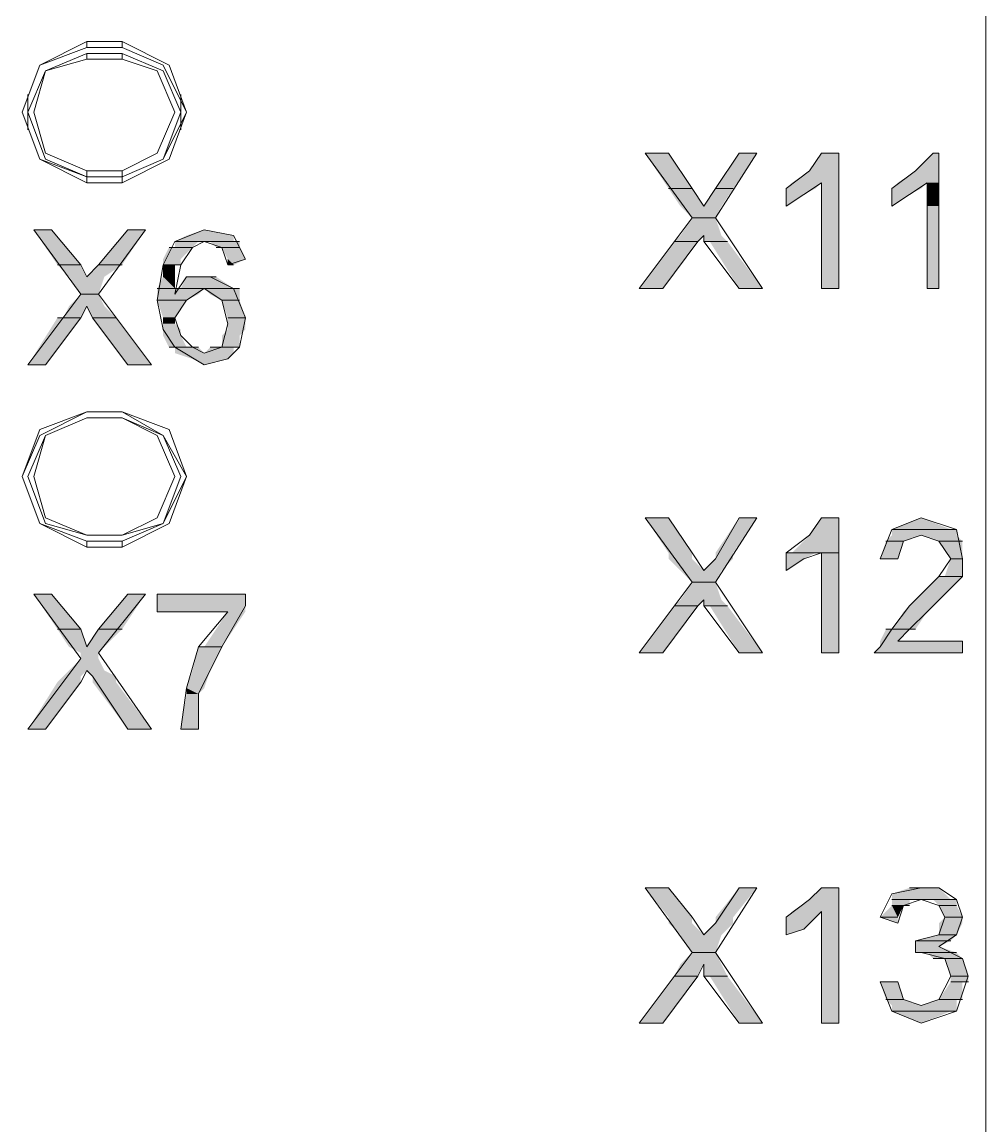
# Model space of a CAD drawing. Header units: millimetres. Extents: x -11 to 1219, y 0 to 1751.
# Drawn here: x 255.34 to 264.63, y 908.53 to 919.17 of the extents above; entities that cross this region are included whole.
import ezdxf

# ---------------------------------------------------------------- set-up
doc = ezdxf.new("R2010")
doc.units = ezdxf.units.MM
doc.header["$LTSCALE"] = 10
doc.layers.add('_MULTI_WIRE', color=9, linetype='CONTINUOUS')
doc.layers.add('PDF_Geometry', color=7, linetype='CONTINUOUS', true_color=0x151d1f)
doc.layers.add('PDF_Solid Fills', color=7, linetype='CONTINUOUS', true_color=0x070809)
doc.layers.get('_MULTI_WIRE').off()

# ---------------------------------------------------------------- blocks, each defined once
blk = doc.blocks.new('DVP-28SWS211R')
at = {"layer": 'PDF_Geometry', "color": 7, "lineweight": 9, "true_color": 0xffffff}
for p, q in [((11.783, -70.418), (11.783, -37.956)), ((2.663, -45.718), (3.116, -45.491)), ((3.116, -45.491), (3.116, -45.548)), ((3.116, -45.491), (3.456, -45.491)), ((3.456, -45.491), (3.456, -45.548)), ((3.456, -45.491), (3.909, -45.718)), ((3.116, -45.548), (2.663, -45.718)), ((2.719, -45.774), (3.116, -45.604)), ((3.456, -45.548), (3.116, -45.548)), ((3.116, -45.604), (3.116, -45.661)), ((3.116, -45.604), (3.456, -45.604)), ((3.456, -45.548), (3.852, -45.718)), ((3.456, -45.604), (3.456, -45.661)), ((3.852, -45.774), (3.456, -45.604)), ((2.493, -46.171), (2.663, -45.718)), ((2.663, -45.718), (2.493, -46.171)), ((3.116, -45.661), (2.719, -45.774)), ((3.456, -45.661), (3.116, -45.661)), ((3.796, -45.774), (3.456, -45.661)), ((3.852, -45.718), (4.079, -46.171)), ((3.909, -45.718), (4.079, -46.171)), ((2.549, -46.171), (2.719, -45.774)), ((2.719, -45.774), (2.606, -46.171)), ((3.966, -46.171), (3.796, -45.774)), ((4.022, -46.171), (3.852, -45.774)), ((2.549, -46.341), (2.549, -46.001)), ((4.022, -46.341), (4.022, -46.001)), ((2.663, -46.624), (2.493, -46.171)), ((2.493, -46.171), (2.663, -46.624)), ((2.719, -46.624), (2.549, -46.171)), ((2.606, -46.171), (2.719, -46.567)), ((3.796, -46.567), (3.966, -46.171)), ((4.079, -46.171), (3.852, -46.624)), ((3.852, -46.624), (4.022, -46.171)), ((4.079, -46.171), (3.909, -46.624)), ((2.719, -46.567), (3.116, -46.737)), ((3.456, -46.737), (3.796, -46.567)), ((8.498, -46.567), (8.724, -46.567)), ((8.724, -46.567), (8.498, -46.567)), ((8.724, -46.567), (8.498, -46.567)), ((8.498, -46.567), (8.951, -47.191)), ((8.951, -46.907), (8.724, -46.567)), ((9.177, -47.191), (9.574, -46.567)), ((9.404, -46.567), (9.177, -46.907)), ((9.404, -46.567), (9.574, -46.567)), ((9.574, -46.567), (9.404, -46.567)), ((9.574, -46.567), (9.404, -46.567)), ((10.197, -46.567), (10.084, -46.737)), ((10.197, -46.567), (10.367, -46.567)), ((10.367, -46.567), (10.197, -46.567)), ((10.367, -46.567), (10.197, -46.567)), ((10.367, -47.87), (10.367, -46.567)), ((11.274, -46.567), (11.104, -46.737)), ((11.274, -46.567), (11.33, -46.567)), ((11.33, -46.567), (11.274, -46.567)), ((11.33, -46.567), (11.274, -46.567)), ((11.33, -47.87), (11.33, -46.567)), ((3.116, -46.851), (2.663, -46.624)), ((2.663, -46.624), (3.116, -46.794)), ((3.116, -46.794), (2.719, -46.624)), ((3.852, -46.624), (3.456, -46.794)), ((3.909, -46.624), (3.456, -46.851)), ((3.456, -46.794), (3.852, -46.624)), ((3.116, -46.794), (3.116, -46.737)), ((3.116, -46.737), (3.456, -46.737)), ((3.116, -46.794), (3.456, -46.794)), ((3.456, -46.794), (3.116, -46.794)), ((3.116, -46.851), (3.116, -46.794)), ((3.456, -46.794), (3.456, -46.737)), ((3.456, -46.851), (3.456, -46.794)), ((10.084, -46.737), (9.857, -46.907)), ((11.104, -46.737), (10.877, -46.907)), ((3.456, -46.851), (3.116, -46.851)), ((8.724, -46.907), (8.951, -46.907)), ((8.951, -46.907), (8.724, -46.907)), ((8.724, -46.907), (8.951, -46.907)), ((8.951, -46.907), (8.724, -46.907)), ((9.064, -47.077), (8.951, -46.907)), ((9.177, -46.907), (9.064, -47.077)), ((9.177, -46.907), (9.347, -46.907)), ((9.347, -46.907), (9.177, -46.907)), ((9.177, -46.907), (9.347, -46.907)), ((9.347, -46.907), (9.177, -46.907)), ((9.857, -46.907), (9.857, -47.077)), ((10.027, -46.964), (10.197, -46.851)), ((10.197, -46.851), (10.197, -47.87)), ((10.877, -46.907), (10.877, -47.077)), ((11.047, -46.964), (11.217, -46.851)), ((11.217, -46.851), (11.217, -47.87)), ((9.857, -47.077), (10.027, -46.964)), ((10.877, -47.077), (11.047, -46.964)), ((8.951, -47.191), (8.441, -47.87)), ((8.951, -47.191), (9.177, -47.191)), ((9.177, -47.191), (8.951, -47.191)), ((8.951, -47.191), (9.177, -47.191)), ((9.177, -47.191), (8.951, -47.191)), ((9.631, -47.87), (9.177, -47.191)), ((2.606, -47.304), (2.776, -47.304)), ((2.776, -47.304), (2.606, -47.304)), ((2.776, -47.304), (2.606, -47.304)), ((2.606, -47.304), (3.059, -47.927)), ((3.059, -47.644), (2.776, -47.304)), ((3.229, -47.927), (3.682, -47.304)), ((3.512, -47.304), (3.229, -47.644)), ((3.512, -47.304), (3.682, -47.304)), ((3.682, -47.304), (3.512, -47.304)), ((3.682, -47.304), (3.512, -47.304)), ((4.249, -47.304), (3.966, -47.417)), ((4.532, -47.36), (4.249, -47.304)), ((3.966, -47.417), (3.852, -47.644)), ((3.966, -47.417), (4.192, -47.417)), ((4.192, -47.417), (3.966, -47.417)), ((3.966, -47.417), (4.249, -47.417)), ((4.192, -47.417), (3.966, -47.417)), ((4.136, -47.474), (4.249, -47.417)), ((4.249, -47.417), (4.192, -47.417)), ((4.249, -47.417), (4.589, -47.417)), ((4.589, -47.417), (4.249, -47.417)), ((4.249, -47.417), (4.589, -47.417)), ((4.589, -47.417), (4.249, -47.417)), ((4.249, -47.417), (4.419, -47.474)), ((4.645, -47.587), (4.532, -47.36)), ((8.668, -47.87), (9.008, -47.417)), ((8.781, -47.417), (9.008, -47.417)), ((9.008, -47.417), (8.781, -47.417)), ((8.781, -47.417), (9.008, -47.417)), ((9.008, -47.417), (8.781, -47.417)), ((9.008, -47.417), (9.064, -47.36)), ((9.064, -47.36), (9.064, -47.417)), ((9.064, -47.417), (9.291, -47.417)), ((9.291, -47.417), (9.064, -47.417)), ((9.064, -47.417), (9.291, -47.417)), ((9.291, -47.417), (9.064, -47.417)), ((9.064, -47.417), (9.404, -47.87)), ((3.966, -47.474), (3.909, -47.474)), ((3.909, -47.474), (4.136, -47.474)), ((4.136, -47.474), (3.966, -47.474)), ((3.966, -47.474), (4.136, -47.474)), ((4.136, -47.474), (3.966, -47.474)), ((4.022, -47.644), (4.136, -47.474)), ((4.362, -47.474), (4.589, -47.474)), ((4.589, -47.474), (4.362, -47.474)), ((4.362, -47.474), (4.589, -47.474)), ((4.589, -47.474), (4.362, -47.474)), ((4.419, -47.474), (4.475, -47.644)), ((2.833, -47.644), (3.059, -47.644)), ((3.059, -47.644), (2.833, -47.644)), ((2.833, -47.644), (3.059, -47.644)), ((3.059, -47.644), (2.833, -47.644)), ((3.116, -47.757), (3.059, -47.644)), ((3.229, -47.644), (3.116, -47.757)), ((3.229, -47.644), (3.456, -47.644)), ((3.456, -47.644), (3.229, -47.644)), ((3.229, -47.644), (3.456, -47.644)), ((3.456, -47.644), (3.229, -47.644)), ((3.852, -47.644), (3.796, -47.984)), ((3.852, -47.644), (4.022, -47.644)), ((4.022, -47.644), (3.852, -47.644)), ((3.852, -47.644), (4.022, -47.644)), ((4.022, -47.644), (3.852, -47.644)), ((3.852, -47.644), (3.966, -47.644)), ((3.966, -47.644), (3.852, -47.644)), ((3.852, -47.644), (4.022, -47.644)), ((3.966, -47.644), (3.852, -47.644)), ((4.022, -47.644), (3.966, -47.644)), ((3.966, -47.927), (4.022, -47.644)), ((4.475, -47.644), (4.645, -47.587)), ((4.475, -47.644), (4.532, -47.644)), ((4.532, -47.644), (4.475, -47.644)), ((3.852, -47.757), (3.966, -47.757)), ((3.966, -47.757), (3.852, -47.757)), ((3.852, -47.757), (3.966, -47.757)), ((3.966, -47.757), (3.852, -47.757)), ((4.079, -47.757), (3.966, -47.927)), ((4.305, -47.757), (4.079, -47.757)), ((4.079, -47.757), (4.362, -47.757)), ((4.305, -47.757), (4.079, -47.757)), ((4.362, -47.757), (4.305, -47.757)), ((4.532, -47.87), (4.305, -47.757)), ((3.796, -47.87), (3.966, -47.87)), ((3.966, -47.87), (3.796, -47.87)), ((3.796, -47.87), (3.966, -47.87)), ((3.966, -47.87), (3.796, -47.87)), ((4.022, -47.87), (3.966, -47.87)), ((3.966, -47.87), (4.589, -47.87)), ((4.589, -47.87), (4.022, -47.87)), ((4.022, -47.87), (4.589, -47.87)), ((4.589, -47.87), (4.022, -47.87)), ((4.079, -47.984), (4.249, -47.87)), ((4.249, -47.87), (4.419, -47.984)), ((4.645, -48.154), (4.532, -47.87)), ((8.441, -47.87), (8.668, -47.87)), ((8.668, -47.87), (8.441, -47.87)), ((8.441, -47.87), (8.668, -47.87)), ((9.404, -47.87), (9.631, -47.87)), ((9.631, -47.87), (9.404, -47.87)), ((9.404, -47.87), (9.631, -47.87)), ((10.197, -47.87), (10.367, -47.87)), ((10.367, -47.87), (10.197, -47.87)), ((10.197, -47.87), (10.367, -47.87)), ((11.217, -47.87), (11.33, -47.87)), ((11.33, -47.87), (11.217, -47.87)), ((11.217, -47.87), (11.33, -47.87)), ((3.059, -47.927), (2.549, -48.607)), ((3.059, -47.927), (3.229, -47.927)), ((3.229, -47.927), (3.059, -47.927)), ((3.059, -47.927), (3.229, -47.927)), ((3.229, -47.927), (3.059, -47.927)), ((3.739, -48.607), (3.229, -47.927)), ((3.796, -47.984), (4.079, -47.984)), ((4.079, -47.984), (3.796, -47.984)), ((3.796, -47.984), (4.079, -47.984)), ((4.079, -47.984), (3.796, -47.984)), ((3.796, -47.984), (4.079, -47.984)), ((4.079, -47.984), (3.796, -47.984)), ((3.796, -47.984), (4.079, -47.984)), ((4.079, -47.984), (3.796, -47.984)), ((3.796, -47.984), (3.852, -48.267)), ((3.966, -48.154), (4.079, -47.984)), ((4.419, -47.984), (4.589, -47.984)), ((4.589, -47.984), (4.419, -47.984)), ((4.419, -47.984), (4.589, -47.984)), ((4.589, -47.984), (4.419, -47.984)), ((4.419, -47.984), (4.589, -47.984)), ((4.589, -47.984), (4.419, -47.984)), ((4.419, -47.984), (4.589, -47.984)), ((4.589, -47.984), (4.419, -47.984)), ((4.419, -47.984), (4.475, -48.21)), ((3.059, -48.154), (3.116, -48.04)), ((3.116, -48.04), (3.172, -48.154)), ((2.719, -48.607), (3.059, -48.154)), ((2.889, -48.154), (2.833, -48.154)), ((2.833, -48.154), (3.059, -48.154)), ((3.059, -48.154), (2.889, -48.154)), ((2.889, -48.154), (3.059, -48.154)), ((3.059, -48.154), (2.889, -48.154)), ((3.172, -48.154), (3.399, -48.154)), ((3.399, -48.154), (3.172, -48.154)), ((3.172, -48.154), (3.399, -48.154)), ((3.399, -48.154), (3.172, -48.154)), ((3.172, -48.154), (3.512, -48.607)), ((3.852, -48.154), (3.966, -48.154)), ((3.966, -48.154), (3.852, -48.154)), ((3.852, -48.154), (3.966, -48.154)), ((3.966, -48.154), (3.852, -48.154)), ((4.022, -48.324), (3.966, -48.154)), ((4.475, -48.154), (4.645, -48.154)), ((4.645, -48.154), (4.475, -48.154)), ((4.475, -48.154), (4.645, -48.154)), ((4.645, -48.154), (4.475, -48.154)), ((4.589, -48.437), (4.645, -48.154)), ((3.852, -48.267), (3.966, -48.437)), ((4.475, -48.21), (4.419, -48.437)), ((4.136, -48.437), (4.022, -48.324)), ((3.909, -48.437), (4.079, -48.437)), ((4.079, -48.437), (3.909, -48.437)), ((3.909, -48.437), (4.079, -48.437)), ((4.079, -48.437), (3.909, -48.437)), ((3.909, -48.437), (4.136, -48.437)), ((4.136, -48.437), (3.909, -48.437)), ((3.909, -48.437), (4.136, -48.437)), ((4.136, -48.437), (3.909, -48.437)), ((3.909, -48.437), (4.192, -48.437)), ((4.192, -48.437), (3.909, -48.437)), ((3.909, -48.437), (4.192, -48.437)), ((4.192, -48.437), (3.909, -48.437)), ((3.966, -48.437), (4.249, -48.607)), ((4.249, -48.493), (4.136, -48.437)), ((4.419, -48.437), (4.249, -48.493)), ((4.362, -48.437), (4.305, -48.437)), ((4.305, -48.437), (4.532, -48.437)), ((4.419, -48.437), (4.362, -48.437)), ((4.362, -48.437), (4.589, -48.437)), ((4.532, -48.437), (4.362, -48.437)), ((4.362, -48.437), (4.589, -48.437)), ((4.532, -48.437), (4.362, -48.437)), ((4.419, -48.437), (4.589, -48.437)), ((4.589, -48.437), (4.419, -48.437)), ((4.419, -48.437), (4.589, -48.437)), ((4.589, -48.437), (4.419, -48.437)), ((4.589, -48.437), (4.419, -48.437)), ((4.419, -48.437), (4.589, -48.437)), ((4.589, -48.437), (4.419, -48.437)), ((4.475, -48.55), (4.589, -48.437)), ((4.589, -48.437), (4.532, -48.437)), ((2.549, -48.607), (2.719, -48.607)), ((2.719, -48.607), (2.549, -48.607)), ((2.549, -48.607), (2.719, -48.607)), ((3.512, -48.607), (3.739, -48.607)), ((3.739, -48.607), (3.512, -48.607)), ((3.512, -48.607), (3.739, -48.607)), ((4.249, -48.607), (4.475, -48.55)), ((2.663, -49.287), (3.116, -49.06)), ((3.116, -49.06), (2.663, -49.23)), ((2.719, -49.287), (3.116, -49.117)), ((3.116, -49.117), (2.719, -49.287)), ((3.116, -49.06), (3.116, -49.06)), ((3.116, -49.06), (3.456, -49.06)), ((3.456, -49.06), (3.116, -49.06)), ((3.116, -49.117), (3.116, -49.117)), ((3.116, -49.117), (3.456, -49.117)), ((3.456, -49.117), (3.116, -49.117)), ((3.456, -49.06), (3.456, -49.06)), ((3.456, -49.06), (3.909, -49.23)), ((3.852, -49.287), (3.456, -49.06)), ((3.456, -49.117), (3.456, -49.117)), ((3.456, -49.117), (3.796, -49.287)), ((3.852, -49.287), (3.456, -49.117)), ((2.663, -49.23), (2.493, -49.683)), ((3.909, -49.23), (4.079, -49.683)), ((2.493, -49.683), (2.663, -49.287)), ((2.719, -49.287), (2.549, -49.683)), ((2.606, -49.683), (2.719, -49.287)), ((3.796, -49.287), (3.966, -49.683)), ((4.079, -49.683), (3.852, -49.287)), ((4.022, -49.683), (3.852, -49.287)), ((2.663, -50.136), (2.493, -49.683)), ((2.493, -49.683), (2.663, -50.136)), ((2.549, -49.683), (2.719, -50.136)), ((2.719, -50.08), (2.606, -49.683)), ((3.966, -49.683), (3.796, -50.08)), ((3.852, -50.136), (4.079, -49.683)), ((3.852, -50.136), (4.022, -49.683)), ((4.079, -49.683), (3.909, -50.136)), ((3.116, -50.25), (2.719, -50.08)), ((3.796, -50.08), (3.456, -50.25)), ((8.498, -50.08), (8.724, -50.08)), ((8.724, -50.08), (8.498, -50.08)), ((8.724, -50.08), (8.498, -50.08)), ((8.498, -50.08), (8.951, -50.703)), ((8.951, -50.42), (8.724, -50.08)), ((9.177, -50.703), (9.574, -50.08)), ((9.404, -50.08), (9.177, -50.476)), ((9.404, -50.08), (9.574, -50.08)), ((9.574, -50.08), (9.404, -50.08)), ((9.574, -50.08), (9.404, -50.08)), ((10.197, -50.08), (10.084, -50.25)), ((10.197, -50.08), (10.367, -50.08)), ((10.367, -50.08), (10.197, -50.08)), ((10.367, -50.08), (10.197, -50.08)), ((10.367, -51.383), (10.367, -50.08)), ((11.16, -50.08), (10.877, -50.193)), ((11.5, -50.193), (11.16, -50.08)), ((3.116, -50.306), (2.663, -50.136)), ((2.663, -50.136), (3.116, -50.363)), ((2.719, -50.136), (3.116, -50.25)), ((3.909, -50.136), (3.456, -50.363)), ((3.456, -50.306), (3.852, -50.136)), ((3.456, -50.25), (3.852, -50.136)), ((10.877, -50.193), (10.764, -50.476)), ((10.877, -50.193), (11.5, -50.193)), ((11.5, -50.193), (10.877, -50.193)), ((10.877, -50.193), (11.5, -50.193)), ((11.5, -50.193), (10.877, -50.193)), ((11.557, -50.476), (11.5, -50.193)), ((3.116, -50.25), (3.116, -50.25)), ((3.456, -50.25), (3.116, -50.25)), ((3.116, -50.25), (3.456, -50.25)), ((3.116, -50.363), (3.116, -50.306)), ((3.116, -50.306), (3.456, -50.306)), ((3.456, -50.25), (3.456, -50.25)), ((3.456, -50.363), (3.456, -50.306)), ((10.084, -50.25), (9.857, -50.42)), ((10.82, -50.306), (10.99, -50.306)), ((10.99, -50.306), (10.82, -50.306)), ((10.82, -50.306), (10.99, -50.306)), ((10.99, -50.306), (10.82, -50.306)), ((10.934, -50.476), (10.99, -50.306)), ((10.99, -50.306), (11.16, -50.25)), ((11.16, -50.25), (11.33, -50.306)), ((11.33, -50.306), (11.557, -50.306)), ((11.557, -50.306), (11.33, -50.306)), ((11.33, -50.306), (11.557, -50.306)), ((11.557, -50.306), (11.33, -50.306)), ((11.33, -50.306), (11.444, -50.476)), ((3.456, -50.363), (3.116, -50.363)), ((9.064, -50.59), (8.951, -50.42)), ((9.914, -50.42), (9.857, -50.42)), ((9.857, -50.42), (10.141, -50.42)), ((9.857, -50.42), (9.857, -50.59)), ((10.141, -50.42), (9.914, -50.42)), ((9.914, -50.42), (10.197, -50.42)), ((10.141, -50.42), (9.914, -50.42)), ((10.027, -50.476), (10.197, -50.42)), ((10.197, -50.42), (10.141, -50.42)), ((10.197, -50.42), (10.367, -50.42)), ((10.367, -50.42), (10.197, -50.42)), ((10.197, -50.42), (10.367, -50.42)), ((10.367, -50.42), (10.197, -50.42)), ((10.197, -50.42), (10.197, -51.383)), ((9.177, -50.476), (9.064, -50.59)), ((9.857, -50.59), (10.027, -50.476)), ((10.764, -50.476), (10.934, -50.476)), ((10.934, -50.476), (10.764, -50.476)), ((10.764, -50.476), (10.934, -50.476)), ((10.934, -50.476), (10.764, -50.476)), ((10.764, -50.476), (10.934, -50.476)), ((10.934, -50.476), (10.764, -50.476)), ((10.764, -50.476), (10.934, -50.476)), ((10.934, -50.476), (10.764, -50.476)), ((10.764, -50.476), (10.934, -50.476)), ((10.934, -50.476), (10.764, -50.476)), ((10.764, -50.476), (10.934, -50.476)), ((11.444, -50.476), (11.33, -50.646)), ((11.444, -50.476), (11.557, -50.476)), ((11.557, -50.476), (11.444, -50.476)), ((11.444, -50.476), (11.557, -50.476)), ((11.557, -50.476), (11.444, -50.476)), ((11.444, -50.476), (11.557, -50.476)), ((11.557, -50.476), (11.444, -50.476)), ((11.444, -50.476), (11.557, -50.476)), ((11.557, -50.476), (11.444, -50.476)), ((11.444, -50.476), (11.557, -50.476)), ((11.557, -50.476), (11.444, -50.476)), ((11.444, -50.476), (11.557, -50.476)), ((11.557, -50.476), (11.444, -50.476)), ((11.557, -50.646), (11.557, -50.476)), ((11.33, -50.646), (11.047, -50.93)), ((11.387, -50.646), (11.33, -50.646)), ((11.33, -50.646), (11.557, -50.646)), ((11.557, -50.646), (11.387, -50.646)), ((11.387, -50.646), (11.557, -50.646)), ((11.557, -50.646), (11.387, -50.646)), ((11.444, -50.76), (11.557, -50.646)), ((8.951, -50.703), (8.441, -51.383)), ((8.951, -50.703), (9.177, -50.703)), ((9.177, -50.703), (8.951, -50.703)), ((8.951, -50.703), (9.177, -50.703)), ((9.177, -50.703), (8.951, -50.703)), ((9.631, -51.383), (9.177, -50.703)), ((2.606, -50.816), (2.776, -50.816)), ((2.776, -50.816), (2.606, -50.816)), ((2.776, -50.816), (2.606, -50.816)), ((2.606, -50.816), (3.059, -51.439)), ((3.059, -51.156), (2.776, -50.816)), ((3.229, -51.383), (3.682, -50.816)), ((3.512, -50.816), (3.229, -51.156)), ((3.512, -50.816), (3.682, -50.816)), ((3.682, -50.816), (3.512, -50.816)), ((3.682, -50.816), (3.512, -50.816)), ((3.796, -50.816), (4.645, -50.816)), ((4.645, -50.816), (3.796, -50.816)), ((3.796, -50.986), (3.796, -50.816)), ((3.796, -50.816), (4.645, -50.816)), ((4.645, -50.816), (4.645, -50.93)), ((11.217, -50.986), (11.444, -50.76)), ((4.645, -50.93), (4.419, -51.326)), ((8.668, -51.383), (9.008, -50.93)), ((8.781, -50.929), (9.008, -50.929)), ((9.008, -50.929), (8.781, -50.929)), ((8.781, -50.929), (9.008, -50.929)), ((9.008, -50.929), (8.781, -50.929)), ((9.008, -50.93), (9.064, -50.873)), ((9.064, -50.873), (9.064, -50.93)), ((9.064, -50.929), (9.291, -50.929)), ((9.291, -50.929), (9.064, -50.929)), ((9.064, -50.929), (9.291, -50.929)), ((9.291, -50.929), (9.064, -50.929)), ((9.064, -50.93), (9.404, -51.383)), ((11.047, -50.93), (10.877, -51.156)), ((3.796, -50.986), (4.475, -50.986)), ((4.475, -50.986), (3.796, -50.986)), ((4.475, -50.986), (3.796, -50.986)), ((4.475, -50.986), (4.192, -51.326)), ((11.047, -51.156), (11.217, -50.986)), ((2.833, -51.156), (3.059, -51.156)), ((3.059, -51.156), (2.833, -51.156)), ((2.833, -51.156), (3.059, -51.156)), ((3.059, -51.156), (2.833, -51.156)), ((3.116, -51.326), (3.059, -51.156)), ((3.229, -51.156), (3.116, -51.326)), ((3.229, -51.156), (3.456, -51.156)), ((3.456, -51.156), (3.229, -51.156)), ((3.229, -51.156), (3.456, -51.156)), ((3.456, -51.156), (3.229, -51.156)), ((10.877, -51.156), (10.764, -51.326)), ((10.877, -51.156), (10.82, -51.156)), ((10.82, -51.156), (11.047, -51.156)), ((11.047, -51.156), (10.877, -51.156)), ((10.877, -51.156), (11.104, -51.156)), ((11.047, -51.156), (10.877, -51.156)), ((10.934, -51.269), (11.047, -51.156)), ((11.104, -51.156), (11.047, -51.156)), ((10.934, -51.269), (11.557, -51.269)), ((11.557, -51.269), (10.934, -51.269)), ((11.557, -51.269), (10.934, -51.269)), ((11.557, -51.383), (11.557, -51.269)), ((3.739, -52.119), (3.229, -51.383)), ((4.192, -51.326), (4.079, -51.723)), ((4.249, -51.326), (4.192, -51.326)), ((4.192, -51.326), (4.419, -51.326)), ((4.419, -51.326), (4.192, -51.779)), ((4.419, -51.326), (4.249, -51.326)), ((4.249, -51.326), (4.419, -51.326)), ((4.419, -51.326), (4.249, -51.326)), ((8.441, -51.383), (8.668, -51.383)), ((8.668, -51.383), (8.441, -51.383)), ((8.441, -51.383), (8.668, -51.383)), ((9.404, -51.383), (9.631, -51.383)), ((9.631, -51.383), (9.404, -51.383)), ((9.404, -51.383), (9.631, -51.383)), ((10.197, -51.383), (10.367, -51.383)), ((10.367, -51.383), (10.197, -51.383)), ((10.197, -51.383), (10.367, -51.383)), ((10.764, -51.326), (10.707, -51.383)), ((10.707, -51.383), (11.557, -51.383)), ((11.557, -51.383), (10.707, -51.383)), ((10.707, -51.383), (11.557, -51.383)), ((3.059, -51.439), (2.549, -52.119)), ((3.059, -51.666), (3.116, -51.553)), ((3.116, -51.553), (3.172, -51.609)), ((2.719, -52.119), (3.059, -51.666)), ((3.172, -51.609), (3.512, -52.119)), ((4.079, -51.723), (4.022, -52.119)), ((4.192, -52.119), (4.192, -51.779)), ((2.549, -52.119), (2.719, -52.119)), ((2.719, -52.119), (2.549, -52.119)), ((2.549, -52.119), (2.719, -52.119)), ((3.512, -52.119), (3.739, -52.119)), ((3.739, -52.119), (3.512, -52.119)), ((3.512, -52.119), (3.739, -52.119)), ((4.022, -52.119), (4.192, -52.119)), ((4.192, -52.119), (4.022, -52.119)), ((4.022, -52.119), (4.192, -52.119)), ((8.498, -53.649), (8.724, -53.649)), ((8.724, -53.649), (8.498, -53.649)), ((8.724, -53.649), (8.498, -53.649)), ((8.498, -53.649), (8.951, -54.272)), ((8.951, -53.932), (8.724, -53.649)), ((9.177, -54.272), (9.574, -53.649)), ((9.404, -53.649), (9.177, -53.989)), ((9.404, -53.649), (9.574, -53.649)), ((9.574, -53.649), (9.404, -53.649)), ((9.574, -53.649), (9.404, -53.649)), ((10.197, -53.649), (10.084, -53.762)), ((10.197, -53.649), (10.367, -53.649)), ((10.367, -53.649), (10.197, -53.649)), ((10.367, -53.649), (10.197, -53.649)), ((10.367, -54.952), (10.367, -53.649)), ((10.877, -53.705), (10.764, -53.932)), ((11.16, -53.649), (10.877, -53.705)), ((11.16, -53.649), (11.047, -53.649)), ((11.047, -53.649), (11.33, -53.649)), ((11.33, -53.649), (11.16, -53.649)), ((11.33, -53.649), (11.16, -53.649)), ((11.5, -53.762), (11.33, -53.649)), ((10.084, -53.762), (9.857, -53.932)), ((10.877, -53.762), (11.047, -53.762)), ((11.047, -53.762), (10.877, -53.762)), ((10.877, -53.762), (11.16, -53.762)), ((11.047, -53.762), (10.877, -53.762)), ((10.877, -53.819), (10.99, -53.819)), ((10.99, -53.819), (10.877, -53.819)), ((10.877, -53.819), (11.047, -53.819)), ((10.99, -53.819), (10.877, -53.819)), ((10.934, -53.989), (10.99, -53.819)), ((10.99, -53.819), (11.16, -53.762)), ((11.047, -53.819), (10.99, -53.819)), ((11.16, -53.762), (11.047, -53.762)), ((11.16, -53.762), (11.5, -53.762)), ((11.5, -53.762), (11.16, -53.762)), ((11.16, -53.762), (11.5, -53.762)), ((11.5, -53.762), (11.16, -53.762)), ((11.16, -53.762), (11.33, -53.819)), ((11.33, -53.819), (11.5, -53.819)), ((11.5, -53.819), (11.33, -53.819)), ((11.33, -53.819), (11.5, -53.819)), ((11.5, -53.819), (11.33, -53.819)), ((11.33, -53.819), (11.387, -53.932)), ((11.557, -53.932), (11.5, -53.762)), ((9.064, -54.102), (8.951, -53.932)), ((9.857, -53.932), (9.857, -54.102)), ((10.027, -54.045), (10.197, -53.875)), ((10.197, -53.875), (10.197, -54.952)), ((10.764, -53.932), (10.934, -53.932)), ((10.934, -53.932), (10.764, -53.932)), ((10.764, -53.932), (10.934, -53.932)), ((10.934, -53.932), (10.764, -53.932)), ((10.764, -53.932), (10.934, -53.989)), ((11.387, -53.932), (11.33, -54.102)), ((11.387, -53.932), (11.557, -53.932)), ((11.557, -53.932), (11.387, -53.932)), ((11.387, -53.932), (11.557, -53.932)), ((11.557, -53.932), (11.387, -53.932)), ((11.5, -54.102), (11.557, -53.932)), ((9.177, -53.989), (9.064, -54.102)), ((9.857, -54.102), (10.027, -54.045)), ((11.33, -54.102), (11.104, -54.159)), ((11.104, -54.159), (11.104, -54.159)), ((11.104, -54.159), (11.104, -54.159)), ((11.104, -54.159), (11.444, -54.159)), ((11.444, -54.159), (11.104, -54.159)), ((11.104, -54.159), (11.444, -54.159)), ((11.444, -54.159), (11.104, -54.159)), ((11.104, -54.159), (11.104, -54.272)), ((11.33, -54.102), (11.5, -54.102)), ((11.5, -54.102), (11.33, -54.102)), ((11.33, -54.102), (11.5, -54.102)), ((11.5, -54.102), (11.33, -54.102)), ((11.33, -54.215), (11.5, -54.102)), ((11.557, -54.329), (11.33, -54.215)), ((8.951, -54.272), (8.441, -54.952)), ((8.951, -54.272), (9.177, -54.272)), ((9.177, -54.272), (8.951, -54.272)), ((8.951, -54.272), (9.177, -54.272)), ((9.177, -54.272), (8.951, -54.272)), ((9.631, -54.952), (9.177, -54.272)), ((11.104, -54.272), (11.16, -54.272)), ((11.16, -54.272), (11.104, -54.272)), ((11.104, -54.272), (11.104, -54.272)), ((11.104, -54.272), (11.16, -54.272)), ((11.16, -54.272), (11.5, -54.272)), ((11.5, -54.272), (11.16, -54.272)), ((11.16, -54.272), (11.5, -54.272)), ((11.5, -54.272), (11.16, -54.272)), ((11.16, -54.272), (11.387, -54.329)), ((11.274, -54.329), (11.557, -54.329)), ((11.557, -54.329), (11.274, -54.329)), ((11.274, -54.329), (11.557, -54.329)), ((11.557, -54.329), (11.274, -54.329)), ((11.387, -54.329), (11.444, -54.499)), ((11.613, -54.499), (11.557, -54.329)), ((9.008, -54.499), (9.064, -54.385)), ((9.064, -54.385), (9.064, -54.499)), ((8.668, -54.952), (9.008, -54.499)), ((8.781, -54.499), (9.008, -54.499)), ((9.008, -54.499), (8.781, -54.499)), ((8.781, -54.499), (9.008, -54.499)), ((9.008, -54.499), (8.781, -54.499)), ((9.064, -54.499), (9.291, -54.499)), ((9.291, -54.499), (9.064, -54.499)), ((9.064, -54.499), (9.291, -54.499)), ((9.291, -54.499), (9.064, -54.499)), ((9.064, -54.499), (9.404, -54.952)), ((10.934, -54.555), (10.764, -54.555)), ((10.764, -54.555), (10.934, -54.555)), ((10.934, -54.555), (10.764, -54.555)), ((10.764, -54.555), (10.877, -54.838)), ((10.934, -54.555), (10.934, -54.555)), ((10.99, -54.725), (10.934, -54.555)), ((11.444, -54.499), (11.33, -54.725)), ((11.444, -54.499), (11.614, -54.499)), ((11.614, -54.499), (11.444, -54.499)), ((11.444, -54.499), (11.614, -54.499)), ((11.614, -54.499), (11.444, -54.499)), ((11.444, -54.555), (11.557, -54.555)), ((11.557, -54.555), (11.444, -54.555)), ((11.444, -54.555), (11.614, -54.555)), ((11.557, -54.555), (11.444, -54.555)), ((11.5, -54.838), (11.613, -54.499)), ((11.614, -54.555), (11.557, -54.555)), ((10.82, -54.725), (10.99, -54.725)), ((10.99, -54.725), (10.82, -54.725)), ((10.82, -54.725), (10.99, -54.725)), ((10.99, -54.725), (10.82, -54.725)), ((11.16, -54.782), (10.99, -54.725)), ((11.33, -54.725), (11.16, -54.782)), ((11.33, -54.725), (11.5, -54.725)), ((11.5, -54.725), (11.33, -54.725)), ((11.33, -54.725), (11.557, -54.725)), ((11.5, -54.725), (11.33, -54.725)), ((11.557, -54.725), (11.5, -54.725)), ((10.877, -54.838), (11.444, -54.838)), ((11.444, -54.838), (10.877, -54.838)), ((10.877, -54.838), (11.5, -54.838)), ((11.444, -54.838), (10.877, -54.838)), ((10.877, -54.838), (11.16, -54.952)), ((11.16, -54.952), (11.5, -54.838)), ((11.5, -54.838), (11.444, -54.838)), ((8.441, -54.952), (8.668, -54.952)), ((8.668, -54.952), (8.441, -54.952)), ((8.441, -54.952), (8.668, -54.952)), ((9.404, -54.952), (9.631, -54.952)), ((9.631, -54.952), (9.404, -54.952)), ((9.404, -54.952), (9.631, -54.952)), ((10.197, -54.952), (10.367, -54.952)), ((10.367, -54.952), (10.197, -54.952)), ((10.197, -54.952), (10.367, -54.952))]:
    blk.add_line(p, q, dxfattribs=at)
at = {"layer": 'PDF_Solid Fills', "color": 7, "lineweight": 9, "true_color": 0xffffff, "transparency": 33554559}
for points in [[(8.498, -46.567), (8.724, -46.907), (8.951, -46.907)], [(8.498, -46.567), (8.724, -46.567), (8.951, -46.907)], [(9.404, -46.567), (9.177, -46.907), (9.347, -46.907)], [(9.404, -46.567), (9.574, -46.567), (9.347, -46.907)], [(10.197, -46.567), (10.084, -46.737), (10.367, -46.737)], [(10.197, -46.567), (10.367, -46.567), (10.367, -46.737)], [(11.274, -46.567), (11.104, -46.737), (11.33, -46.737)], [(11.274, -46.567), (11.33, -46.567), (11.33, -46.737)], [(10.084, -46.737), (9.914, -46.851), (10.367, -46.851)], [(10.084, -46.737), (10.367, -46.737), (10.367, -46.851)], [(11.104, -46.737), (10.934, -46.851), (11.33, -46.851)], [(11.104, -46.737), (11.33, -46.737), (11.33, -46.851)], [(8.724, -46.907), (8.838, -47.077), (9.064, -47.077)], [(8.724, -46.907), (8.951, -46.907), (9.064, -47.077)], [(9.177, -46.907), (9.064, -47.077), (9.234, -47.077)], [(9.177, -46.907), (9.347, -46.907), (9.234, -47.077)], [(9.914, -46.851), (9.857, -46.907), (10.141, -46.907)], [(9.857, -46.907), (9.857, -46.964), (10.027, -46.964)], [(9.857, -46.907), (10.141, -46.907), (10.027, -46.964)], [(9.914, -46.851), (10.197, -46.851), (10.141, -46.907)], [(10.197, -46.851), (10.197, -46.907), (10.367, -46.907)], [(10.197, -46.851), (10.367, -46.851), (10.367, -46.907)], [(10.197, -46.907), (10.197, -46.964), (10.367, -46.964)], [(10.197, -46.907), (10.367, -46.907), (10.367, -46.964)], [(10.934, -46.851), (10.877, -46.907), (11.16, -46.907)], [(10.877, -46.907), (10.877, -46.964), (11.047, -46.964)], [(10.877, -46.907), (11.16, -46.907), (11.047, -46.964)], [(10.934, -46.851), (11.217, -46.851), (11.16, -46.907)], [(11.217, -46.851), (11.217, -46.907), (11.33, -46.907)], [(11.217, -46.851), (11.33, -46.851), (11.33, -46.907)], [(11.217, -46.907), (11.217, -46.964), (11.33, -46.964)], [(11.217, -46.907), (11.33, -46.907), (11.33, -46.964)], [(9.857, -46.964), (10.027, -46.964), (9.857, -47.077)], [(10.197, -46.964), (10.197, -47.077), (10.367, -47.077)], [(10.197, -46.964), (10.367, -46.964), (10.367, -47.077)], [(10.877, -46.964), (11.047, -46.964), (10.877, -47.077)], [(11.217, -46.964), (11.217, -47.077), (11.33, -47.077)], [(11.217, -46.964), (11.33, -46.964), (11.33, -47.077)], [(8.838, -47.077), (8.951, -47.191), (9.177, -47.191)], [(8.838, -47.077), (9.234, -47.077), (9.177, -47.191)], [(10.197, -47.077), (10.197, -47.87), (10.367, -47.87)], [(10.197, -47.077), (10.367, -47.077), (10.367, -47.87)], [(11.217, -47.077), (11.217, -47.87), (11.33, -47.87)], [(11.217, -47.077), (11.33, -47.077), (11.33, -47.87)], [(8.951, -47.191), (8.838, -47.36), (9.234, -47.36)], [(8.951, -47.191), (9.177, -47.191), (9.234, -47.36)], [(2.606, -47.304), (2.833, -47.644), (3.059, -47.644)], [(2.606, -47.304), (2.776, -47.304), (3.059, -47.644)], [(3.512, -47.304), (3.229, -47.644), (3.456, -47.644)], [(3.512, -47.304), (3.682, -47.304), (3.456, -47.644)], [(4.249, -47.304), (4.079, -47.36), (4.532, -47.36)], [(4.079, -47.36), (3.966, -47.417), (4.532, -47.417)], [(3.966, -47.417), (3.966, -47.474), (4.136, -47.474)], [(3.966, -47.417), (4.192, -47.417), (4.136, -47.474)], [(4.079, -47.36), (4.532, -47.36), (4.532, -47.417)], [(4.305, -47.417), (4.362, -47.474), (4.589, -47.474)], [(4.305, -47.417), (4.589, -47.417), (4.589, -47.474)], [(8.781, -47.417), (8.441, -47.87), (8.668, -47.87)], [(8.781, -47.417), (9.008, -47.417), (8.668, -47.87)], [(8.838, -47.36), (8.781, -47.417), (9.008, -47.417)], [(8.838, -47.36), (9.064, -47.36), (9.008, -47.417)], [(9.064, -47.36), (9.064, -47.417), (9.291, -47.417)], [(9.064, -47.36), (9.234, -47.36), (9.291, -47.417)], [(9.121, -47.417), (9.404, -47.87), (9.631, -47.87)], [(9.121, -47.417), (9.291, -47.417), (9.631, -47.87)], [(3.909, -47.474), (3.852, -47.587), (4.022, -47.587)], [(3.909, -47.474), (4.136, -47.474), (4.022, -47.587)], [(4.419, -47.474), (4.475, -47.587), (4.645, -47.587)], [(4.419, -47.474), (4.589, -47.474), (4.645, -47.587)], [(2.833, -47.644), (2.946, -47.757), (3.116, -47.757)], [(2.833, -47.644), (3.059, -47.644), (3.116, -47.757)], [(3.229, -47.644), (3.116, -47.757), (3.286, -47.757)], [(3.229, -47.644), (3.456, -47.644), (3.286, -47.757)], [(3.852, -47.587), (3.852, -47.644), (4.022, -47.644)], [(3.852, -47.587), (4.022, -47.587), (4.022, -47.644)], [(3.852, -47.644), (3.852, -47.757), (3.966, -47.757)], [(3.852, -47.644), (3.966, -47.644), (3.966, -47.757)], [(4.475, -47.587), (4.475, -47.644), (4.532, -47.644)], [(4.475, -47.587), (4.645, -47.587), (4.532, -47.644)], [(2.946, -47.757), (3.059, -47.927), (3.229, -47.927)], [(2.946, -47.757), (3.286, -47.757), (3.229, -47.927)], [(3.852, -47.757), (3.796, -47.87), (3.966, -47.87)], [(3.852, -47.757), (3.966, -47.757), (3.966, -47.87)], [(4.079, -47.757), (4.022, -47.87), (4.532, -47.87)], [(4.079, -47.757), (4.362, -47.757), (4.532, -47.87)], [(3.796, -47.87), (3.796, -47.927), (3.966, -47.927)], [(3.796, -47.87), (3.966, -47.87), (3.966, -47.927)], [(3.966, -47.87), (3.966, -47.927), (4.192, -47.927)], [(3.966, -47.87), (4.249, -47.87), (4.192, -47.927)], [(4.249, -47.87), (4.305, -47.927), (4.589, -47.927)], [(4.249, -47.87), (4.589, -47.87), (4.589, -47.927)], [(3.059, -47.927), (2.946, -48.04), (3.286, -48.04)], [(3.059, -47.927), (3.229, -47.927), (3.286, -48.04)], [(3.796, -47.927), (3.796, -47.984), (4.079, -47.984)], [(3.796, -47.927), (4.192, -47.927), (4.079, -47.984)], [(3.796, -47.984), (3.852, -48.154), (3.966, -48.154)], [(3.796, -47.984), (4.079, -47.984), (3.966, -48.154)], [(4.305, -47.927), (4.419, -47.984), (4.589, -47.984)], [(4.305, -47.927), (4.589, -47.927), (4.589, -47.984)], [(4.419, -47.984), (4.475, -48.154), (4.645, -48.154)], [(4.419, -47.984), (4.589, -47.984), (4.645, -48.154)], [(2.946, -48.04), (2.889, -48.154), (3.059, -48.154)], [(2.946, -48.04), (3.116, -48.04), (3.059, -48.154)], [(3.116, -48.04), (3.172, -48.154), (3.399, -48.154)], [(3.116, -48.04), (3.286, -48.04), (3.399, -48.154)], [(2.833, -48.154), (2.549, -48.607), (2.719, -48.607)], [(2.833, -48.154), (3.059, -48.154), (2.719, -48.607)], [(3.172, -48.154), (3.512, -48.607), (3.739, -48.607)], [(3.172, -48.154), (3.399, -48.154), (3.739, -48.607)], [(3.852, -48.154), (3.852, -48.21), (3.966, -48.21)], [(3.852, -48.154), (3.966, -48.154), (3.966, -48.21)], [(4.475, -48.154), (4.475, -48.21), (4.645, -48.21)], [(4.475, -48.154), (4.645, -48.154), (4.645, -48.21)], [(3.852, -48.21), (3.852, -48.267), (4.022, -48.267)], [(3.852, -48.21), (3.966, -48.21), (4.022, -48.267)], [(3.852, -48.267), (3.852, -48.324), (4.022, -48.324)], [(3.852, -48.267), (4.022, -48.267), (4.022, -48.324)], [(4.475, -48.267), (4.419, -48.324), (4.589, -48.324)], [(4.475, -48.21), (4.475, -48.267), (4.645, -48.267)], [(4.475, -48.21), (4.645, -48.21), (4.645, -48.267)], [(4.475, -48.267), (4.645, -48.267), (4.589, -48.324)], [(3.852, -48.324), (3.909, -48.437), (4.079, -48.437)], [(3.852, -48.324), (4.022, -48.324), (4.079, -48.437)], [(4.419, -48.324), (4.419, -48.437), (4.589, -48.437)], [(4.419, -48.324), (4.589, -48.324), (4.589, -48.437)], [(3.966, -48.437), (3.966, -48.494), (4.249, -48.494)], [(3.966, -48.437), (4.192, -48.437), (4.249, -48.494)], [(3.966, -48.494), (4.136, -48.55), (4.475, -48.55)], [(3.966, -48.494), (4.532, -48.494), (4.475, -48.55)], [(4.305, -48.437), (4.249, -48.494), (4.532, -48.494)], [(4.305, -48.437), (4.532, -48.437), (4.532, -48.494)], [(4.136, -48.55), (4.475, -48.55), (4.249, -48.607)], [(8.498, -50.08), (8.724, -50.42), (8.951, -50.42)], [(8.498, -50.08), (8.724, -50.08), (8.951, -50.42)], [(9.404, -50.08), (9.177, -50.42), (9.347, -50.42)], [(9.404, -50.08), (9.574, -50.08), (9.347, -50.42)], [(10.197, -50.08), (10.084, -50.25), (10.367, -50.25)], [(10.197, -50.08), (10.367, -50.08), (10.367, -50.25)], [(11.16, -50.08), (10.877, -50.193), (11.444, -50.193)], [(10.877, -50.193), (10.877, -50.25), (11.5, -50.25)], [(10.877, -50.193), (11.5, -50.193), (11.5, -50.25)], [(10.084, -50.25), (9.914, -50.42), (10.367, -50.42)], [(10.084, -50.25), (10.367, -50.25), (10.367, -50.42)], [(10.82, -50.306), (10.764, -50.476), (10.934, -50.476)], [(10.877, -50.25), (10.82, -50.306), (10.99, -50.306)], [(10.82, -50.306), (10.99, -50.306), (10.934, -50.476)], [(10.877, -50.25), (11.16, -50.25), (10.99, -50.306)], [(11.16, -50.25), (11.33, -50.306), (11.557, -50.306)], [(11.16, -50.25), (11.5, -50.25), (11.557, -50.306)], [(11.33, -50.306), (11.444, -50.476), (11.557, -50.476)], [(11.33, -50.306), (11.557, -50.306), (11.557, -50.476)], [(8.724, -50.42), (8.724, -50.476), (8.951, -50.476)], [(8.724, -50.42), (8.951, -50.42), (8.951, -50.476)], [(9.177, -50.42), (9.177, -50.476), (9.347, -50.476)], [(9.177, -50.42), (9.347, -50.42), (9.347, -50.476)], [(9.857, -50.42), (9.857, -50.476), (10.027, -50.476)], [(9.857, -50.42), (10.141, -50.42), (10.027, -50.476)], [(10.197, -50.42), (10.197, -50.476), (10.367, -50.476)], [(10.197, -50.42), (10.367, -50.42), (10.367, -50.476)], [(8.724, -50.476), (8.838, -50.59), (9.064, -50.59)], [(8.724, -50.476), (8.951, -50.476), (9.064, -50.59)], [(9.177, -50.476), (9.064, -50.59), (9.234, -50.59)], [(9.177, -50.476), (9.347, -50.476), (9.234, -50.59)], [(9.857, -50.476), (10.027, -50.476), (9.857, -50.59)], [(10.197, -50.476), (10.197, -50.59), (10.367, -50.59)], [(10.197, -50.476), (10.367, -50.476), (10.367, -50.59)], [(11.444, -50.476), (11.387, -50.646), (11.557, -50.646)], [(11.444, -50.476), (11.557, -50.476), (11.557, -50.646)], [(8.838, -50.59), (8.951, -50.703), (9.177, -50.703)], [(8.838, -50.59), (9.234, -50.59), (9.177, -50.703)], [(10.197, -50.59), (10.197, -51.383), (10.367, -51.383)], [(10.197, -50.59), (10.367, -50.59), (10.367, -51.383)], [(11.33, -50.646), (11.217, -50.76), (11.444, -50.76)], [(11.33, -50.646), (11.557, -50.646), (11.444, -50.76)], [(8.951, -50.703), (8.838, -50.873), (9.234, -50.873)], [(8.951, -50.703), (9.177, -50.703), (9.234, -50.873)], [(2.606, -50.816), (2.833, -51.156), (3.059, -51.156)], [(2.606, -50.816), (2.776, -50.816), (3.059, -51.156)], [(3.512, -50.816), (3.229, -51.156), (3.456, -51.156)], [(3.512, -50.816), (3.682, -50.816), (3.456, -51.156)], [(3.796, -50.816), (3.796, -50.929), (4.645, -50.929)], [(3.796, -50.816), (4.645, -50.816), (4.645, -50.929)], [(11.217, -50.76), (11.047, -50.929), (11.274, -50.929)], [(11.217, -50.76), (11.444, -50.76), (11.274, -50.929)], [(3.796, -50.929), (3.796, -50.986), (4.645, -50.986)], [(3.796, -50.929), (4.645, -50.929), (4.645, -50.986)], [(8.781, -50.929), (8.441, -51.383), (8.668, -51.383)], [(8.781, -50.929), (9.008, -50.929), (8.668, -51.383)], [(8.838, -50.873), (8.781, -50.929), (9.008, -50.929)], [(8.838, -50.873), (9.064, -50.873), (9.008, -50.929)], [(9.064, -50.873), (9.064, -50.929), (9.291, -50.929)], [(9.064, -50.873), (9.234, -50.873), (9.291, -50.929)], [(9.121, -50.929), (9.404, -51.383), (9.631, -51.383)], [(9.121, -50.929), (9.291, -50.929), (9.631, -51.383)], [(11.047, -50.929), (10.99, -50.986), (11.217, -50.986)], [(11.047, -50.929), (11.274, -50.929), (11.217, -50.986)], [(4.475, -50.986), (4.249, -51.326), (4.419, -51.326)], [(4.475, -50.986), (4.645, -50.986), (4.419, -51.326)], [(10.99, -50.986), (10.877, -51.156), (11.104, -51.156)], [(10.99, -50.986), (11.217, -50.986), (11.104, -51.156)], [(2.833, -51.156), (2.946, -51.326), (3.116, -51.326)], [(2.833, -51.156), (3.059, -51.156), (3.116, -51.326)], [(3.229, -51.156), (3.116, -51.326), (3.286, -51.326)], [(3.229, -51.156), (3.456, -51.156), (3.286, -51.326)], [(10.82, -51.156), (10.764, -51.269), (10.934, -51.269)], [(10.82, -51.156), (11.047, -51.156), (10.934, -51.269)], [(10.764, -51.269), (10.764, -51.326), (11.557, -51.326)], [(10.764, -51.269), (11.557, -51.269), (11.557, -51.326)], [(2.946, -51.326), (3.059, -51.383), (3.229, -51.383)], [(2.946, -51.326), (3.286, -51.326), (3.229, -51.383)], [(3.059, -51.383), (3.059, -51.439), (3.229, -51.439)], [(3.059, -51.383), (3.229, -51.383), (3.229, -51.439)], [(4.192, -51.326), (4.136, -51.553), (4.305, -51.553)], [(4.192, -51.326), (4.419, -51.326), (4.305, -51.553)], [(10.764, -51.326), (10.707, -51.383), (11.557, -51.383)], [(10.764, -51.326), (11.557, -51.326), (11.557, -51.383)], [(3.059, -51.439), (2.946, -51.553), (3.286, -51.553)], [(3.059, -51.439), (3.229, -51.439), (3.286, -51.553)], [(2.946, -51.553), (2.889, -51.609), (3.059, -51.609)], [(2.946, -51.553), (3.116, -51.553), (3.059, -51.609)], [(3.116, -51.553), (3.172, -51.609), (3.399, -51.609)], [(3.116, -51.553), (3.286, -51.553), (3.399, -51.609)], [(4.136, -51.553), (4.079, -51.723), (4.249, -51.723)], [(4.136, -51.553), (4.305, -51.553), (4.249, -51.723)], [(2.833, -51.666), (2.549, -52.119), (2.719, -52.119)], [(2.833, -51.666), (3.059, -51.666), (2.719, -52.119)], [(2.889, -51.609), (2.833, -51.666), (3.059, -51.666)], [(2.889, -51.609), (3.059, -51.609), (3.059, -51.666)], [(3.172, -51.609), (3.172, -51.666), (3.399, -51.666)], [(3.172, -51.609), (3.399, -51.609), (3.399, -51.666)], [(3.172, -51.666), (3.512, -52.119), (3.739, -52.119)], [(3.172, -51.666), (3.399, -51.666), (3.739, -52.119)], [(4.079, -51.779), (4.022, -52.119), (4.192, -52.119)], [(4.079, -51.723), (4.079, -51.779), (4.192, -51.779)], [(4.079, -51.723), (4.249, -51.723), (4.192, -51.779)], [(4.079, -51.779), (4.192, -51.779), (4.192, -52.119)], [(8.498, -53.649), (8.724, -53.932), (8.951, -53.932)], [(8.498, -53.649), (8.724, -53.649), (8.951, -53.932)], [(9.404, -53.649), (9.177, -53.932), (9.347, -53.932)], [(9.404, -53.649), (9.574, -53.649), (9.347, -53.932)], [(10.197, -53.649), (10.084, -53.762), (10.367, -53.762)], [(10.197, -53.649), (10.367, -53.649), (10.367, -53.762)], [(11.047, -53.649), (10.877, -53.705), (11.387, -53.705)], [(10.877, -53.705), (10.877, -53.762), (11.444, -53.762)], [(10.877, -53.705), (11.387, -53.705), (11.444, -53.762)], [(11.047, -53.649), (11.33, -53.649), (11.387, -53.705)], [(10.084, -53.762), (9.914, -53.875), (10.367, -53.875)], [(10.084, -53.762), (10.367, -53.762), (10.367, -53.875)], [(10.877, -53.819), (10.764, -53.932), (10.934, -53.932)], [(10.877, -53.762), (10.877, -53.819), (11.047, -53.819)], [(10.877, -53.762), (11.047, -53.762), (11.047, -53.819)], [(10.877, -53.819), (10.99, -53.819), (10.934, -53.932)], [(11.274, -53.762), (11.33, -53.819), (11.5, -53.819)], [(11.274, -53.762), (11.5, -53.762), (11.5, -53.819)], [(11.33, -53.819), (11.387, -53.932), (11.557, -53.932)], [(11.33, -53.819), (11.5, -53.819), (11.557, -53.932)], [(8.724, -53.932), (8.724, -53.989), (8.951, -53.989)], [(8.724, -53.932), (8.951, -53.932), (8.951, -53.989)], [(9.177, -53.932), (9.177, -53.989), (9.347, -53.989)], [(9.177, -53.932), (9.347, -53.932), (9.347, -53.989)], [(9.914, -53.875), (9.857, -53.932), (10.141, -53.932)], [(9.857, -53.932), (9.857, -54.045), (10.027, -54.045)], [(9.857, -53.932), (10.141, -53.932), (10.027, -54.045)], [(9.914, -53.875), (10.197, -53.875), (10.141, -53.932)], [(10.197, -53.875), (10.197, -53.932), (10.367, -53.932)], [(10.197, -53.875), (10.367, -53.875), (10.367, -53.932)], [(10.197, -53.932), (10.197, -54.045), (10.367, -54.045)], [(10.197, -53.932), (10.367, -53.932), (10.367, -54.045)], [(10.764, -53.932), (10.934, -53.932), (10.934, -53.989)], [(11.387, -53.932), (11.33, -53.989), (11.557, -53.989)], [(11.387, -53.932), (11.557, -53.932), (11.557, -53.989)], [(8.724, -53.989), (8.838, -54.102), (9.064, -54.102)], [(8.724, -53.989), (8.951, -53.989), (9.064, -54.102)], [(9.177, -53.989), (9.064, -54.102), (9.234, -54.102)], [(9.177, -53.989), (9.347, -53.989), (9.234, -54.102)], [(9.857, -54.045), (10.027, -54.045), (9.857, -54.102)], [(10.197, -54.045), (10.197, -54.102), (10.367, -54.102)], [(10.197, -54.045), (10.367, -54.045), (10.367, -54.102)], [(11.33, -53.989), (11.33, -54.102), (11.5, -54.102)], [(11.33, -53.989), (11.557, -53.989), (11.5, -54.102)], [(8.838, -54.102), (8.951, -54.272), (9.177, -54.272)], [(8.838, -54.102), (9.234, -54.102), (9.177, -54.272)], [(10.197, -54.102), (10.197, -54.952), (10.367, -54.952)], [(10.197, -54.102), (10.367, -54.102), (10.367, -54.952)], [(11.33, -54.102), (11.104, -54.159), (11.444, -54.159)], [(11.104, -54.159), (11.104, -54.215), (11.33, -54.215)], [(11.104, -54.159), (11.444, -54.159), (11.33, -54.215)], [(11.33, -54.102), (11.5, -54.102), (11.444, -54.159)], [(11.104, -54.215), (11.104, -54.272), (11.5, -54.272)], [(11.104, -54.215), (11.33, -54.215), (11.5, -54.272)], [(8.951, -54.272), (8.838, -54.385), (9.234, -54.385)], [(8.951, -54.272), (9.177, -54.272), (9.234, -54.385)], [(11.217, -54.272), (11.274, -54.329), (11.557, -54.329)], [(11.217, -54.272), (11.5, -54.272), (11.557, -54.329)], [(11.387, -54.329), (11.444, -54.499), (11.614, -54.499)], [(11.387, -54.329), (11.557, -54.329), (11.614, -54.499)], [(8.838, -54.385), (8.781, -54.499), (9.008, -54.499)], [(8.838, -54.385), (9.064, -54.385), (9.008, -54.499)], [(9.064, -54.385), (9.064, -54.499), (9.291, -54.499)], [(9.064, -54.385), (9.234, -54.385), (9.291, -54.499)], [(8.781, -54.499), (8.441, -54.952), (8.668, -54.952)], [(8.781, -54.499), (9.008, -54.499), (8.668, -54.952)], [(9.121, -54.499), (9.404, -54.952), (9.631, -54.952)], [(9.121, -54.499), (9.291, -54.499), (9.631, -54.952)], [(10.764, -54.555), (10.82, -54.725), (10.99, -54.725)], [(10.764, -54.555), (10.934, -54.555), (10.99, -54.725)], [(11.444, -54.555), (11.33, -54.725), (11.557, -54.725)], [(11.444, -54.499), (11.444, -54.555), (11.614, -54.555)], [(11.444, -54.499), (11.614, -54.499), (11.614, -54.555)], [(11.444, -54.555), (11.557, -54.555), (11.557, -54.725)], [(10.82, -54.725), (10.877, -54.782), (11.16, -54.782)], [(10.82, -54.725), (10.99, -54.725), (11.16, -54.782)], [(10.877, -54.782), (10.877, -54.838), (11.5, -54.838)], [(10.877, -54.782), (11.5, -54.782), (11.5, -54.838)], [(11.33, -54.725), (11.16, -54.782), (11.5, -54.782)], [(11.33, -54.725), (11.5, -54.725), (11.5, -54.782)], [(10.877, -54.838), (11.444, -54.838), (11.16, -54.952)]]:
    blk.add_solid(points, dxfattribs=at)

msp = doc.modelspace()

# ---------------------------------------------------------------- block references
at = {"layer": '_MULTI_WIRE'}
msp.add_blockref('DVP-28SWS211R', (252.8495, 964.4776), dxfattribs=at)

doc.saveas('drawing.dxf')
